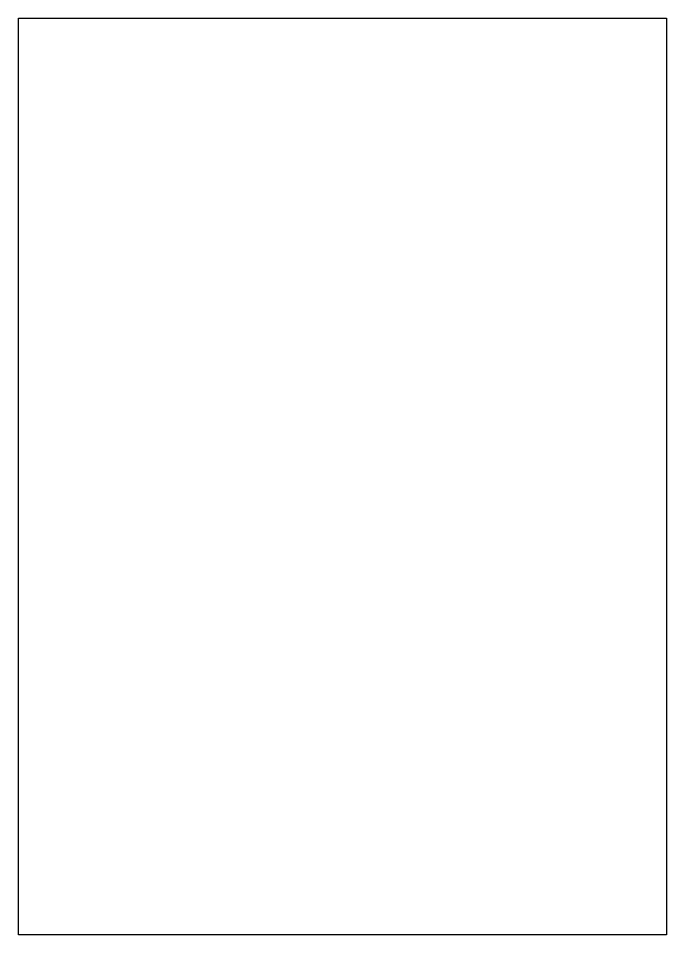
# Paper-space layout '11_Резервное питание 1' of a CAD drawing. Header units: millimetres. Extents: x 0 to 210, y 0 to 297.
# The model-space entities are those that its viewports show. They can reach past a viewport. Long polylines and large blocks are cut down to what shows.
import ezdxf

# ---------------------------------------------------------------- set-up
doc = ezdxf.new("R2010")
doc.units = ezdxf.units.MM
doc.layers.add('print', color=5, linetype='Continuous')

msp = doc.modelspace()

# ---------------------------------------------------------------- linework, layer by layer
at = {"layer": 'print'}
msp.add_lwpolyline([(0, -644800), (42000, -644800), (42000, -704200), (0, -704200)], close=True, dxfattribs=at)

psp = doc.layouts.new('11_Резервное питание 1')

# ---------------------------------------------------------------- viewports
at = {"layer": 'print'}
psp.add_viewport(center=(105, 148.5), size=(210, 297), view_center_point=(21000, -674500), view_height=59400, dxfattribs=at)

doc.saveas('drawing.dxf')
